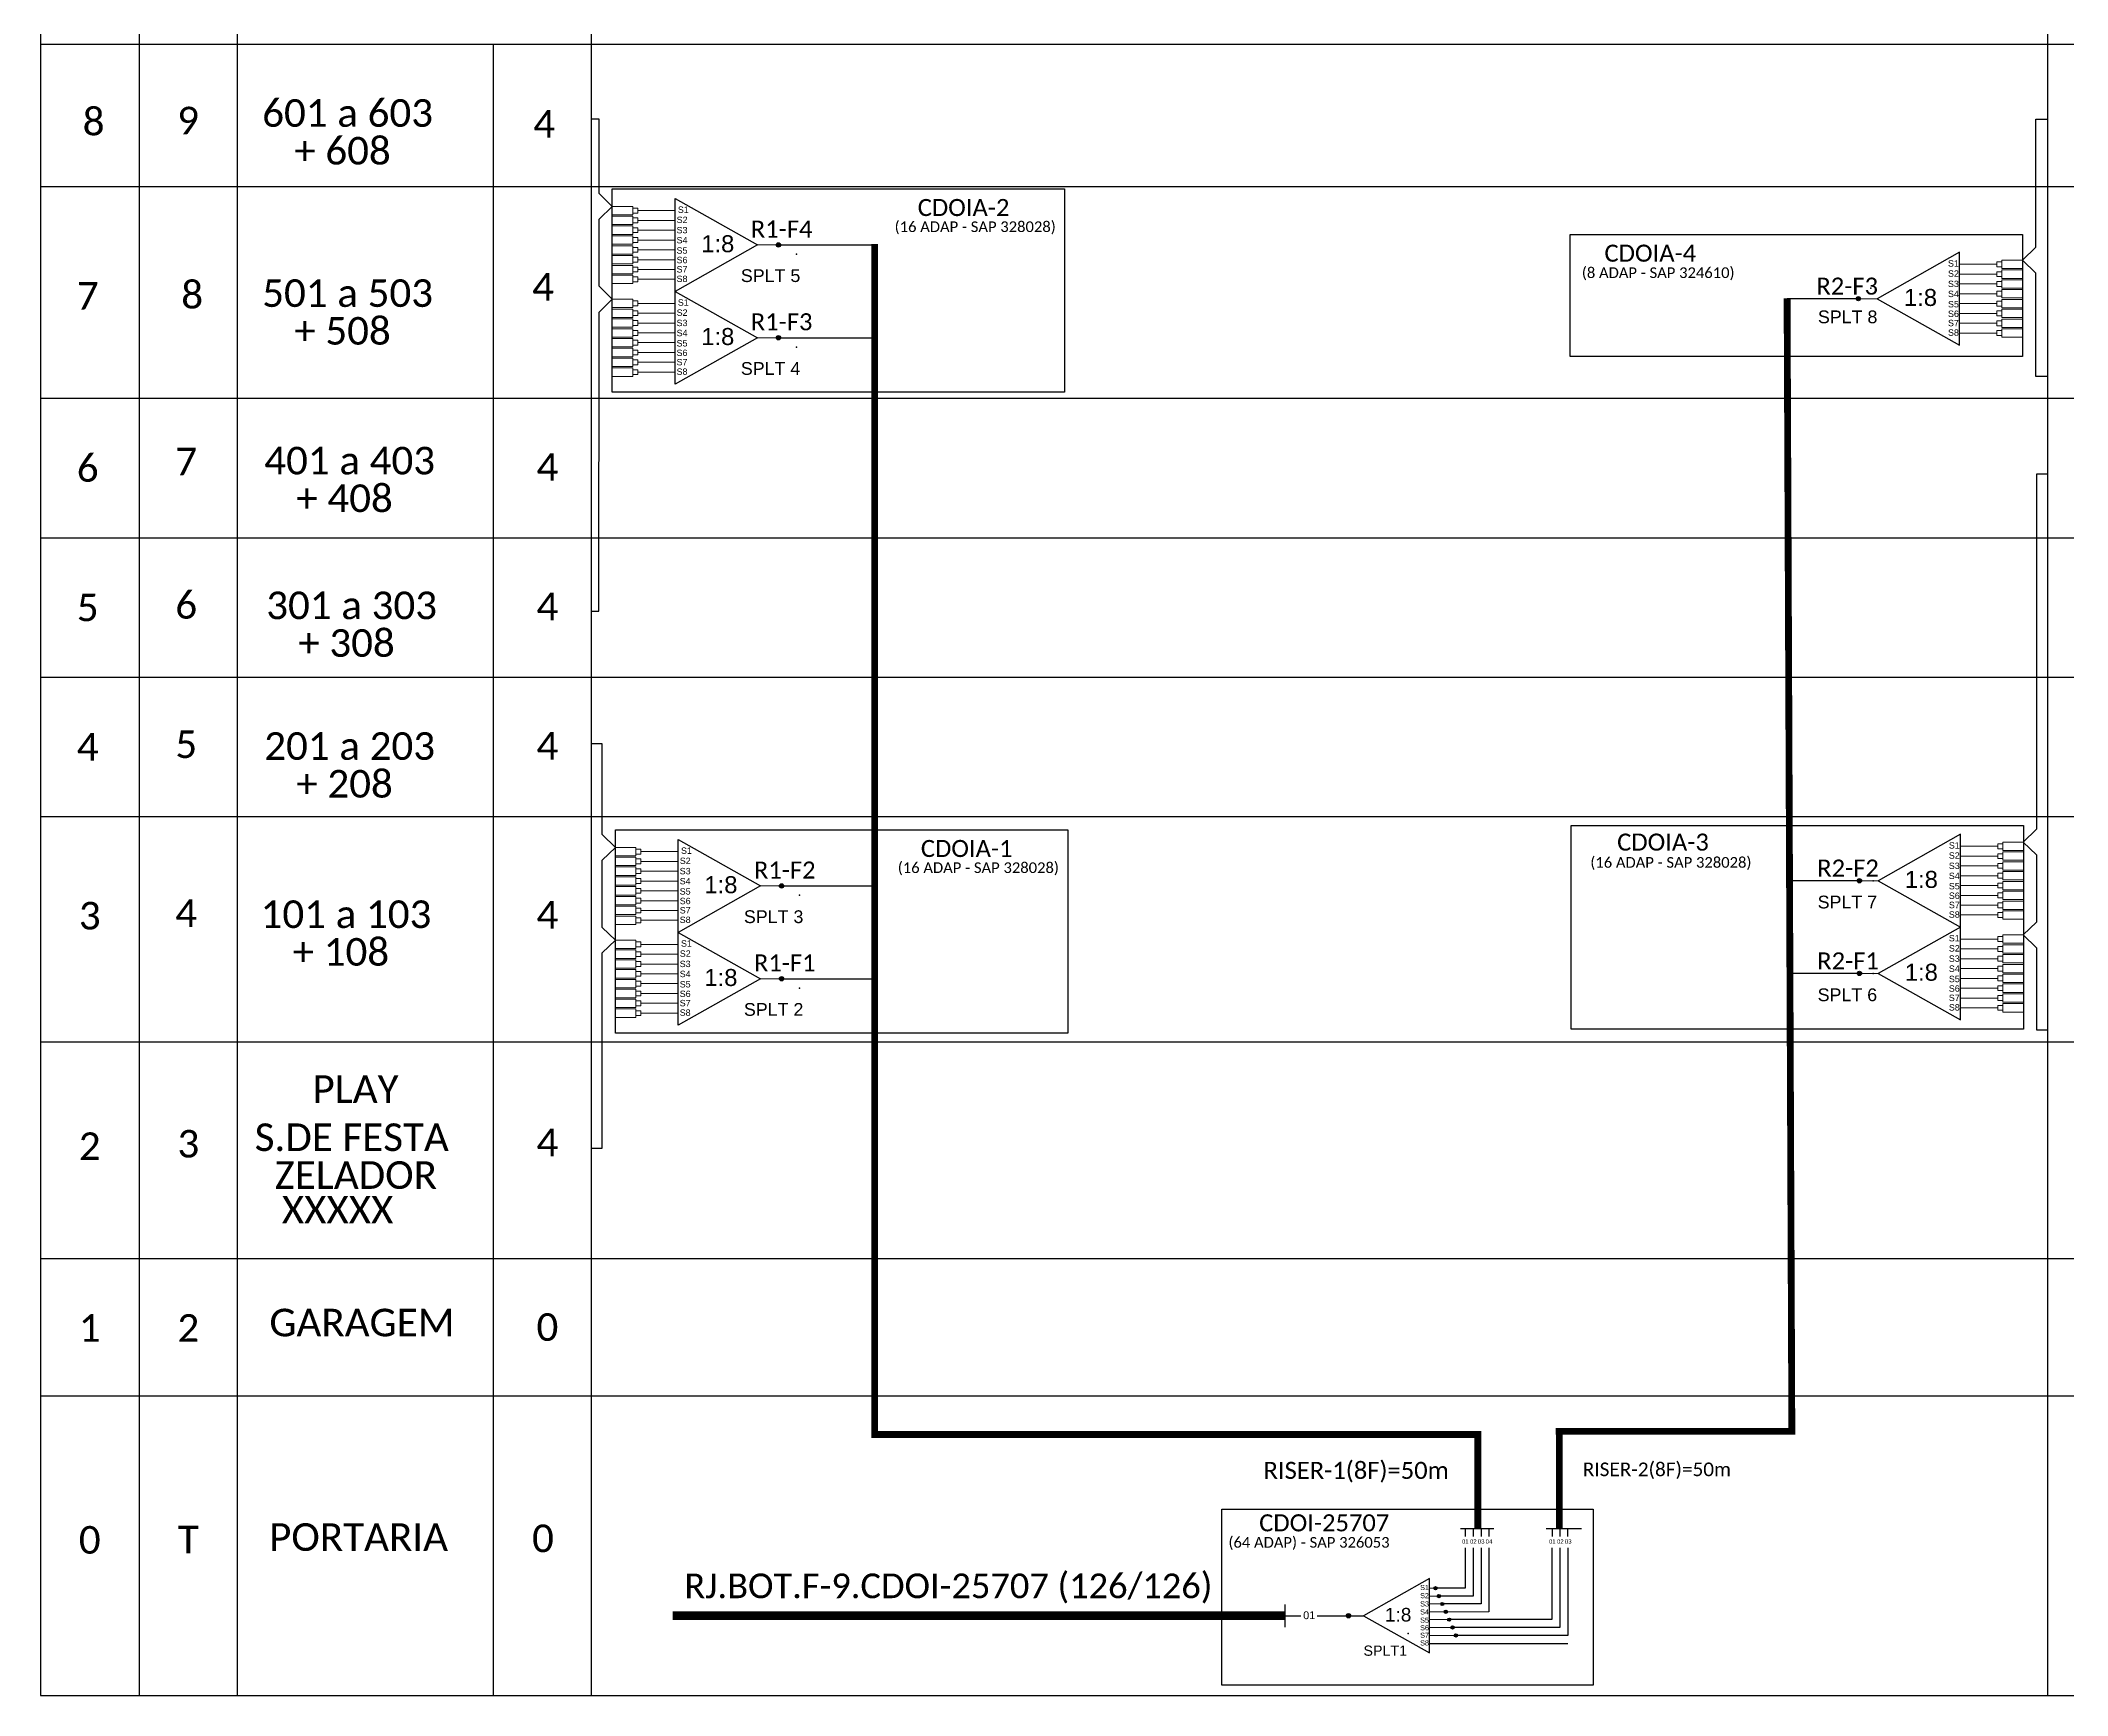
# Model space of a CAD drawing. Extents: x -4 to 837, y 1 to 595.
# Drawn here: x 456.4 to 694.5, y 300.1 to 494.4 of the extents above; entities that cross this region are included whole.
import ezdxf
from ezdxf.enums import TextEntityAlignment as Align

# ---------------------------------------------------------------- set-up
doc = ezdxf.new("R2010")
doc.units = 0
doc.styles.add('ARIAL', font='arial.ttf')
doc.styles.add('WMF-Calibri0', font='calibri.ttf')
doc.linetypes.add('RESERVA', pattern='A,0.5,-0.15,["RESERVA",Standard,S=0.18,R=0,X=0,Y=-0.1],-1.3', length=1.95)

# ---------------------------------------------------------------- blocks, each defined once
blk = doc.blocks.new('SPLITTER_')
blk.add_point((0, 0))
at = {"style": 'ARIAL', "flags": 4}
blk.add_attdef('SPLT', (0, -3.26), '', height=1.5, dxfattribs=at)
blk = doc.blocks.new('SPLT_1-8_SC-APC_ESQ')
at = {"color": 1}
blk.add_lwpolyline([(7.37, -2.1), (17.04, -7.55), (7.37, -13), (7.37, -2.1)], dxfattribs=at)
at = {"color": 3, "lineweight": 0}
for points in [[(2.41, -3.02), (0, -3.02)], [(2.41, -4), (0, -4)], [(2.41, -4.17), (0, -4.17)], [(2.41, -3.02), (2.41, -4)], [(2.41, -4.17), (2.41, -5.16)], [(2.99, -3.51), (7.37, -3.51)], [(7.37, -4.66), (2.99, -4.66)], [(2.41, -5.16), (0, -5.16)], [(2.41, -5.32), (0, -5.32)], [(2.41, -6.31), (0, -6.31)], [(2.41, -6.48), (0, -6.48)], [(2.41, -5.32), (2.41, -6.31)], [(2.41, -6.48), (2.41, -7.46)], [(7.37, -5.82), (2.99, -5.82)], [(7.37, -6.97), (2.99, -6.97)], [(2.41, -7.46), (0, -7.46)], [(2.41, -7.63), (0, -7.63)], [(2.41, -8.62), (0, -8.62)], [(2.41, -8.78), (0, -8.78)], [(2.41, -7.63), (2.41, -8.62)], [(2.41, -8.78), (2.41, -9.77)], [(7.37, -8.12), (2.99, -8.12)], [(7.37, -9.28), (2.99, -9.28)], [(2.41, -9.77), (0, -9.77)], [(2.41, -9.94), (0, -9.94)], [(2.41, -10.92), (0, -10.92)], [(2.41, -11.09), (0, -11.09)], [(2.41, -9.94), (2.41, -10.92)], [(2.41, -11.09), (2.41, -12.08)], [(7.37, -10.43), (2.99, -10.43)], [(7.37, -11.58), (2.99, -11.58)], [(2.41, -12.08), (0, -12.08)]]:
    blk.add_lwpolyline(points, dxfattribs=at)
for points in [[(2.99, -3.22), (2.41, -3.22), (2.41, -3.8), (2.99, -3.8)], [(2.99, -4.38), (2.41, -4.38), (2.41, -4.95), (2.99, -4.95)], [(2.99, -5.53), (2.41, -5.53), (2.41, -6.1), (2.99, -6.1)], [(2.99, -6.68), (2.41, -6.68), (2.41, -7.26), (2.99, -7.26)], [(2.99, -7.84), (2.41, -7.84), (2.41, -8.41), (2.99, -8.41)], [(2.99, -8.99), (2.41, -8.99), (2.41, -9.56), (2.99, -9.56)], [(2.99, -10.14), (2.41, -10.14), (2.41, -10.72), (2.99, -10.72)], [(2.99, -11.3), (2.41, -11.3), (2.41, -11.87), (2.99, -11.87)]]:
    blk.add_lwpolyline(points, close=True, dxfattribs=at)
at = {"color": 1, "lineweight": 0}
blk.add_lwpolyline([(17.04, -7.55), (19.26, -7.55)], dxfattribs=at)
at = {"color": 1, "style": 'ARIAL'}
for s, height, p in [('S2', 0.75, (7.56, -4.97)), ('S1', 0.75, (7.7, -3.78)), ('S3', 0.75, (7.55, -6.18)), ('S4', 0.75, (7.55, -7.36)), ('1:8', 2, (10.45, -8.4)), ('S5', 0.75, (7.55, -8.57)), ('S6', 0.75, (7.55, -9.69)), ('S7', 0.75, (7.55, -10.78)), ('S8', 0.75, (7.55, -11.9))]:
    blk.add_text(s, height=height, dxfattribs=at).set_placement(p)
blk = doc.blocks.new('SPLT_1-8_SC-APC')
at = {"color": 1}
blk.add_lwpolyline([(-7.37, -2.1), (-17.04, -7.55), (-7.37, -13), (-7.37, -2.1)], dxfattribs=at)
at = {"color": 3, "lineweight": 0}
for points in [[(-2.99, -3.51), (-7.37, -3.51)], [(-7.37, -4.66), (-2.99, -4.66)], [(-2.41, -3.02), (-2.41, -4)], [(-2.41, -3.02), (0, -3.02)], [(-2.41, -4), (0, -4)], [(-2.41, -4.17), (-2.41, -5.16)], [(-2.41, -4.17), (0, -4.17)], [(-7.37, -5.82), (-2.99, -5.82)], [(-7.37, -6.97), (-2.99, -6.97)], [(-2.41, -5.16), (0, -5.16)], [(-2.41, -5.32), (-2.41, -6.31)], [(-2.41, -5.32), (0, -5.32)], [(-2.41, -6.31), (0, -6.31)], [(-2.41, -6.48), (-2.41, -7.46)], [(-2.41, -6.48), (0, -6.48)], [(-7.37, -8.12), (-2.99, -8.12)], [(-7.37, -9.28), (-2.99, -9.28)], [(-2.41, -7.46), (0, -7.46)], [(-2.41, -7.63), (-2.41, -8.62)], [(-2.41, -7.63), (0, -7.63)], [(-2.41, -8.62), (0, -8.62)], [(-2.41, -8.78), (-2.41, -9.77)], [(-2.41, -8.78), (0, -8.78)], [(-7.37, -10.43), (-2.99, -10.43)], [(-7.37, -11.58), (-2.99, -11.58)], [(-2.41, -9.77), (0, -9.77)], [(-2.41, -9.94), (-2.41, -10.92)], [(-2.41, -9.94), (0, -9.94)], [(-2.41, -10.92), (0, -10.92)], [(-2.41, -11.09), (-2.41, -12.08)], [(-2.41, -11.09), (0, -11.09)], [(-2.41, -12.08), (0, -12.08)]]:
    blk.add_lwpolyline(points, dxfattribs=at)
for points in [[(-2.99, -3.22), (-2.41, -3.22), (-2.41, -3.8), (-2.99, -3.8)], [(-2.99, -4.38), (-2.41, -4.38), (-2.41, -4.95), (-2.99, -4.95)], [(-2.99, -5.53), (-2.41, -5.53), (-2.41, -6.1), (-2.99, -6.1)], [(-2.99, -6.68), (-2.41, -6.68), (-2.41, -7.26), (-2.99, -7.26)], [(-2.99, -7.84), (-2.41, -7.84), (-2.41, -8.41), (-2.99, -8.41)], [(-2.99, -8.99), (-2.41, -8.99), (-2.41, -9.56), (-2.99, -9.56)], [(-2.99, -10.14), (-2.41, -10.14), (-2.41, -10.72), (-2.99, -10.72)], [(-2.99, -11.3), (-2.41, -11.3), (-2.41, -11.87), (-2.99, -11.87)]]:
    blk.add_lwpolyline(points, close=True, dxfattribs=at)
at = {"color": 1, "lineweight": 0}
blk.add_lwpolyline([(-17.04, -7.55), (-19.26, -7.55)], dxfattribs=at)
at = {"color": 1, "style": 'ARIAL'}
for s, height, p in [('S1', 0.75, (-8.74, -3.78)), ('S2', 0.75, (-8.74, -4.97)), ('1:8', 2, (-13.91, -8.4)), ('S3', 0.75, (-8.74, -6.18)), ('S4', 0.75, (-8.74, -7.36)), ('S5', 0.75, (-8.74, -8.57)), ('S6', 0.75, (-8.74, -9.69)), ('S7', 0.75, (-8.74, -10.78)), ('S8', 0.75, (-8.74, -11.9))]:
    blk.add_text(s, height=height, dxfattribs=at).set_placement(p)
blk = doc.blocks.new('SPLITTER FUTURO')
blk.add_point((0, 0))
at = {"style": 'ARIAL', "text_generation_flag": 6, "flags": 4}
for tag, p, height in [('SPLT', (-6.22, -4.1), 1.5), ('INSTAL.', (-6.25, -6.09), 1.25)]:
    blk.add_attdef(tag, p, '', height=height, rotation=180, dxfattribs=at)

msp = doc.modelspace()

# ---------------------------------------------------------------- hatches: boundary and pattern name
h = msp.add_hatch(color=3)
h.dxf.hatch_style = 1
edge = h.paths.add_edge_path()
edge.add_arc((543.13, 470.39), 0.256, 0, 360)
h = msp.add_hatch(color=3)
h.dxf.hatch_style = 1
edge = h.paths.add_edge_path()
edge.add_arc((669.99, 464.08), 0.242, 0, 360)
h = msp.add_hatch(color=3)
h.dxf.hatch_style = 1
edge = h.paths.add_edge_path()
edge.add_arc((543.13, 459.5), 0.256, 0, 360)
h = msp.add_hatch(color=3)
h.dxf.hatch_style = 1
edge = h.paths.add_edge_path()
edge.add_arc((543.5, 395.12), 0.256, 0, 360)
h = msp.add_hatch(color=3)
h.dxf.hatch_style = 1
edge = h.paths.add_edge_path()
edge.add_arc((670.11, 395.74), 0.256, -180, 180, ccw=False)
h = msp.add_hatch(color=3)
h.dxf.hatch_style = 1
edge = h.paths.add_edge_path()
edge.add_arc((543.5, 384.22), 0.256, 0, 360)
h = msp.add_hatch(color=3)
h.dxf.hatch_style = 1
edge = h.paths.add_edge_path()
edge.add_arc((670.11, 384.85), 0.256, -180, 180, ccw=False)
h = msp.add_hatch(color=3)
h.dxf.hatch_style = 1
edge = h.paths.add_edge_path()
edge.add_arc((620.31, 312.65), 0.193, 0, 360)
h = msp.add_hatch(color=3)
h.dxf.hatch_style = 1
edge = h.paths.add_edge_path()
edge.add_arc((620.71, 311.73), 0.193, 0, 360)
h = msp.add_hatch(color=3)
h.dxf.hatch_style = 1
edge = h.paths.add_edge_path()
edge.add_arc((610.09, 309.42), 0.256, 0, 360)
h = msp.add_hatch(color=3)
h.dxf.hatch_style = 1
edge = h.paths.add_edge_path()
edge.add_arc((610.09, 309.42), 0.205, 0, 360)
h = msp.add_hatch(color=3)
h.dxf.hatch_style = 1
edge = h.paths.add_edge_path()
edge.add_arc((621.11, 310.8), 0.193, 0, 360)
h = msp.add_hatch(color=3)
h.dxf.hatch_style = 1
edge = h.paths.add_edge_path()
edge.add_arc((621.51, 309.88), 0.193, 0, 360)
h = msp.add_hatch(color=3)
h.dxf.hatch_style = 1
edge = h.paths.add_edge_path()
edge.add_arc((621.91, 308.96), 0.193, 0, 360)
h = msp.add_hatch(color=3)
h.dxf.hatch_style = 1
edge = h.paths.add_edge_path()
edge.add_arc((622.31, 308.04), 0.193, 0, 360)
h = msp.add_hatch(color=3)
h.dxf.hatch_style = 1
edge = h.paths.add_edge_path()
edge.add_arc((622.71, 307.11), 0.193, 0, 360)

# ---------------------------------------------------------------- linework, layer by layer
at = {"color": 6}
msp.add_line((669.99, 464.08), (661.61, 464.08), dxfattribs=at)
at = {"color": 3}
for p, q in [((602.61, 309.42), (604.48, 309.42)), ((606.4, 309.42), (611.87, 309.42))]:
    msp.add_line(p, q, dxfattribs=at)
for points in [[(456.45, 502.19), (456.45, 300.06)], [(479.59, 300.06), (479.59, 502.19)], [(521.18, 300.06), (521.18, 502.19)], [(692.19, 502.19), (692.19, 300.06)], [(468.02, 498.08), (468.02, 300.06)], [(456.45, 493.96), (733.78, 493.96)], [(509.61, 493.96), (509.61, 300.06)], [(456.45, 452.39), (733.78, 452.39)], [(456.45, 436.02), (733.78, 436.02)], [(456.45, 419.65), (733.78, 419.65)], [(456.45, 403.28), (733.78, 403.28)], [(456.45, 376.83), (733.78, 376.83)], [(456.45, 351.39), (733.78, 351.39)], [(456.45, 335.25), (733.78, 335.25)], [(456.45, 300.06), (733.78, 300.06)]]:
    msp.add_lwpolyline(points)
for points in [[(521.18, 427.4), (522.04, 427.39), (522.05, 462.52), (523.61, 464.03), (522.05, 465.54), (522.05, 473.42), (523.61, 474.92), (522.05, 476.43), (522.05, 485.16), (521.18, 485.16)], [(692.19, 454.96), (690.82, 454.96), (690.82, 467.1), (689.25, 468.61), (690.82, 470.12), (690.82, 485.18), (692.19, 485.18)], [(692.19, 443.47), (690.92, 443.47), (690.91, 401.78), (689.35, 400.27), (690.91, 398.77), (690.91, 390.88), (689.35, 389.38), (690.91, 387.87), (690.91, 378.24), (692.19, 378.24)], [(521.18, 364.31), (522.41, 364.31), (522.41, 387.25), (523.98, 388.75), (522.42, 390.26), (522.42, 398.14), (523.98, 399.65), (522.42, 401.16), (522.42, 411.82), (521.18, 411.82)]]:
    msp.add_lwpolyline(points, dxfattribs=at)
at = {"color": 7}
msp.add_lwpolyline([(456.45, 477.26), (733.78, 477.26)], dxfattribs=at)
at = {"color": 1}
for points in [[(523.61, 476.98), (576.74, 476.98), (576.74, 453.09), (523.61, 453.09)], [(636.12, 471.63), (689.25, 471.63), (689.25, 457.31), (636.12, 457.31)], [(523.98, 401.71), (577.11, 401.71), (577.11, 377.82), (523.98, 377.82)], [(636.25, 402.2), (689.37, 402.2), (689.37, 378.31), (636.25, 378.31)], [(595.2, 321.94), (638.82, 321.94), (638.82, 301.26), (595.2, 301.26)]]:
    msp.add_lwpolyline(points, close=True, dxfattribs=at)
at = {"color": 5, "linetype": 'Continuous', "ltscale": 4}
for points in [[(543.13, 470.39), (554.13, 470.39)], [(543.13, 459.5), (554.13, 459.5)], [(543.5, 395.12), (554.5, 395.12)], [(543.5, 384.22), (554.5, 384.22)]]:
    msp.add_lwpolyline(points, dxfattribs=at)
at = {"color": 5, "const_width": 0.8}
msp.add_lwpolyline([(625.29, 319.72), (625.29, 330.71), (554.44, 330.71), (554.44, 470.51)], dxfattribs=at)
at = {"color": 6, "const_width": 0.8}
for points in [[(634.44, 331.07), (662.17, 331.07), (661.61, 464.11)], [(634.85, 331.11), (634.85, 319.65)]]:
    msp.add_lwpolyline(points, dxfattribs=at)
at = {"color": 6}
for points in [[(670.08, 395.74), (662.24, 395.74)], [(670.08, 384.85), (662.24, 384.85)], [(633.31, 319.65), (637.46, 319.65)], [(634, 319.63), (634, 318.74)], [(634.93, 319.63), (634.93, 318.74)], [(635.83, 319.63), (635.83, 318.74)], [(633.99, 317.4), (633.99, 308.96), (622.1, 308.96)], [(634.92, 317.4), (634.92, 308.04), (622.5, 308.04)], [(635.84, 317.4), (635.84, 307.11), (622.9, 307.11)]]:
    msp.add_lwpolyline(points, dxfattribs=at)
at = {"color": 5}
for points in [[(623.24, 319.68), (627.17, 319.68)], [(623.81, 319.68), (623.81, 318.74)], [(624.74, 319.68), (624.74, 318.74)], [(625.66, 319.68), (625.66, 318.74)], [(626.59, 319.68), (626.59, 318.74)], [(623.81, 317.4), (623.81, 312.65), (620.5, 312.65)], [(624.74, 317.4), (624.74, 311.73), (620.9, 311.73)], [(625.66, 317.4), (625.66, 310.8), (621.3, 310.8)], [(626.59, 317.4), (626.59, 309.88)]]:
    msp.add_lwpolyline(points, dxfattribs=at)
at = {"color": 1}
for points in [[(619.6, 313.78), (611.87, 309.42), (619.6, 305.06), (619.6, 313.78)], [(602.61, 310.75), (602.61, 308.09)]]:
    msp.add_lwpolyline(points, dxfattribs=at)
at = {"color": 7, "lineweight": 0}
for points in [[(620.31, 312.65), (619.6, 312.65)], [(619.6, 311.73), (620.71, 311.73)], [(619.6, 310.8), (621.11, 310.8)], [(619.64, 309.88), (621.34, 309.88)], [(619.6, 308.96), (621.91, 308.96)], [(619.6, 308.04), (622.11, 308.04)], [(619.6, 307.11), (622.71, 307.11)]]:
    msp.add_lwpolyline(points, dxfattribs=at)
at = {"color": 1, "const_width": 1}
msp.add_lwpolyline([(530.69, 309.42), (602.61, 309.42)], dxfattribs=at)
at = {"color": 5, "lineweight": 0}
msp.add_lwpolyline([(621.7, 309.88), (626.59, 309.88)], dxfattribs=at)
at = {"color": 8, "linetype": 'RESERVA', "ltscale": 4}
msp.add_lwpolyline([(619.6, 306.17), (635.85, 306.17)], dxfattribs=at)
at = {"color": 3}
for centre, radius in [((543.13, 470.39), 0.256), ((669.99, 464.08), 0.242), ((543.13, 459.5), 0.256), ((543.5, 395.12), 0.256), ((670.11, 395.74), 0.256), ((543.5, 384.22), 0.256), ((670.11, 384.85), 0.256), ((620.31, 312.65), 0.193), ((620.71, 311.73), 0.193), ((610.09, 309.42), 0.256), ((610.09, 309.42), 0.205), ((610.09, 309.42), 0.205), ((621.11, 310.8), 0.193), ((621.51, 309.88), 0.193), ((621.91, 308.96), 0.193), ((622.31, 308.04), 0.193), ((622.71, 307.11), 0.193)]:
    msp.add_circle(centre, radius, dxfattribs=at)

# ---------------------------------------------------------------- block references
for p in [(523.61, 477.94), (523.61, 467.04), (523.98, 402.67), (523.98, 391.77)]:
    msp.add_blockref('SPLT_1-8_SC-APC_ESQ', p)
ref = msp.add_blockref('SPLITTER_', (545.24, 469.3), dxfattribs=dict(xscale=-1))
ref.add_attrib('SPLT', 'SPLT 5', (538.71, 466.04), dxfattribs={"height": 1.5, "style": 'ARIAL'})
for p in [(689.25, 471.63), (689.35, 403.29), (689.35, 392.39)]:
    msp.add_blockref('SPLT_1-8_SC-APC', p, dxfattribs=at)
ref = msp.add_blockref('SPLITTER FUTURO', (671.45, 465.3))
ref.add_attrib('SPLT', 'SPLT 8', (665.23, 461.2), dxfattribs={"height": 1.5, "rotation": 180, "style": 'ARIAL', "text_generation_flag": 6})
ref = msp.add_blockref('SPLITTER_', (545.24, 458.4), dxfattribs=dict(xscale=-1))
ref.add_attrib('SPLT', 'SPLT 4', (538.71, 455.14), dxfattribs={"height": 1.5, "style": 'ARIAL'})
ref = msp.add_blockref('SPLITTER_', (671.73, 395.74), dxfattribs=dict(xscale=-1))
ref.add_attrib('SPLT', 'SPLT 7', (665.2, 392.48), dxfattribs={"height": 1.5, "style": 'ARIAL'})
ref = msp.add_blockref('SPLITTER_', (545.61, 394.03), dxfattribs=dict(xscale=-1))
ref.add_attrib('SPLT', 'SPLT 3', (539.07, 390.76), dxfattribs={"height": 1.5, "style": 'ARIAL'})
ref = msp.add_blockref('SPLITTER_', (671.73, 384.85), dxfattribs=dict(xscale=-1))
ref.add_attrib('SPLT', 'SPLT 6', (665.2, 381.59), dxfattribs={"height": 1.5, "style": 'ARIAL'})
ref = msp.add_blockref('SPLITTER_', (545.61, 383.13), dxfattribs=dict(xscale=-1))
ref.add_attrib('SPLT', 'SPLT 2', (539.07, 379.87), dxfattribs={"height": 1.5, "style": 'ARIAL'})
ref = msp.add_blockref('SPLITTER_', (617.08, 307.33), dxfattribs=dict(xscale=-0.8000000000001819, yscale=0.8000000000001819, zscale=0.8))
ref.add_attrib('SPLT', 'SPLT1', (611.85, 304.72), dxfattribs={"height": 1.2, "style": 'ARIAL'})

# ---------------------------------------------------------------- texts
at = {"color": 7, "style": 'WMF-Calibri0'}
for s, p in [('601 a 603', (482.49, 484.27)), ('+ 608', (486.25, 479.84)), ('501 a 503', (482.49, 463.12)), ('+ 508', (486.25, 458.69)), ('401 a 403', (482.73, 443.45)), ('+ 408', (486.49, 439.03)), ('301 a 303', (482.96, 426.45)), ('+ 308', (486.72, 422.03)), ('201 a 203', (482.73, 409.93)), ('+ 208', (486.49, 405.5)), ('101 a 103', (482.3, 390.18)), ('+ 108', (486.06, 385.76)), ('PLAY', (488.39, 369.65)), ('S.DE FESTA', (481.61, 363.99)), ('ZELADOR', (483.95, 359.55)), ('XXXXX', (484.79, 355.49)), ('GARAGEM', (483.33, 342.23)), ('PORTARIA', (483.3, 317.04))]:
    msp.add_text(s, height=3.24, dxfattribs=at).set_placement(p)
at = {"color": 1}
for s, height, style, p in [('CDOIA-2', 2, 'WMF-Calibri0', (559.49, 473.79)), ('CDOIA-4', 2, 'WMF-Calibri0', (640.16, 468.43)), ('CDOIA-1', 2, 'WMF-Calibri0', (559.86, 398.52)), ('CDOIA-3', 2, 'WMF-Calibri0', (641.65, 399.27)), ('CDOI-25707', 2, 'WMF-Calibri0', (599.6, 319.33)), ('S1', 0.6, 'ARIAL', (618.51, 312.43)), ('S2', 0.6, 'ARIAL', (618.51, 311.48)), ('1:8', 1.6, 'ARIAL', (614.37, 308.74)), ('S3', 0.6, 'ARIAL', (618.51, 310.51)), ('S4', 0.6, 'ARIAL', (618.51, 309.57)), ('S5', 0.6, 'ARIAL', (618.51, 308.6)), ('S6', 0.6, 'ARIAL', (618.51, 307.71)), ('S7', 0.6, 'ARIAL', (618.51, 306.83)), ('S8', 0.6, 'ARIAL', (618.51, 305.93))]:
    msp.add_text(s, height=height, dxfattribs=dict(at, style=style)).set_placement(p)
at = {"color": 5, "style": 'WMF-Calibri0'}
for s, p in [('R1-F4', (539.88, 471.26)), ('R1-F3', (539.88, 460.37)), ('R1-F2', (540.25, 395.99)), ('R1-F1', (540.25, 385.09)), ('RISER-1(8F)=50m', (600.11, 325.49))]:
    msp.add_text(s, height=2, dxfattribs=at).set_placement(p)
at = {"color": 1, "style": 'WMF-Calibri0'}
for s, p in [('(16 ADAP - SAP 328028)', (566.24, 471.91)), ('(8 ADAP - SAP 324610)', (646.47, 466.51)), ('(16 ADAP - SAP 328028)', (566.61, 396.64)), ('(16 ADAP - SAP 328028)', (647.96, 397.26)), ('(64 ADAP) - SAP 326053', (605.45, 317.41))]:
    msp.add_text(s, height=1.25, dxfattribs=at).set_placement(p, align=Align.CENTER)
at = {"color": 6, "style": 'WMF-Calibri0'}
for s, height, p in [('R2-F3', 2, (665.05, 464.56)), ('R2-F2', 2, (665.15, 396.22)), ('R2-F1', 2, (665.15, 385.32)), ('RISER-2(8F)=50m', 1.6, (637.61, 325.81))]:
    msp.add_text(s, height=height, dxfattribs=at).set_placement(p)
at = {"style": 'ARIAL'}
for s, height, p in [('01', 0.51, (623.81, 318.14)), ('02', 0.51, (624.75, 318.14)), ('03', 0.51, (625.67, 318.14)), ('04', 0.51, (626.6, 318.14)), ('01', 0.51, (634.03, 318.14)), ('02', 0.51, (634.97, 318.14)), ('03', 0.51, (635.9, 318.14)), ('01', 0.923, (605.48, 309.48))]:
    msp.add_text(s, height=height, dxfattribs=at).set_placement(p, align=Align.MIDDLE_CENTER)
at = {"color": 1, "style": 'WMF-Calibri0'}
msp.add_text('RJ.BOT.F-9.CDOI-25707 (126/126)', height=2.8951, dxfattribs=at).set_placement((563.09, 312.93, 2), align=Align.MIDDLE_CENTER)
at = {"color": 7, "style": 'WMF-Calibri0'}
for tag, flags, p in [('8', 4, (462.68, 484.89)), ('9', 4, (473.78, 485)), ('4', 4, (515.62, 484.62)), ('4', 4, (515.48, 465.46)), ('7', 4, (461.99, 464.43)), ('8', 4, (474.26, 464.56)), ('6', 4, (461.99, 444.21)), ('7', 4, (473.56, 444.95)), ('4', 4, (515.99, 444.32)), ('5', 4, (461.99, 427.83)), ('6', 4, (473.56, 428.13)), ('4', 4, (515.99, 427.95)), ('4', 4, (461.99, 411.46)), ('5', 4, (473.56, 411.76)), ('4', 4, (515.99, 411.58)), ('3', 4, (462.23, 391.63)), ('4', 4, (473.56, 391.92)), ('4', 4, (515.99, 391.74)), ('2', 4, (462.23, 364.56)), ('3', 4, (473.81, 364.85)), ('4', 4, (515.99, 365)), ('1', 4, (462.23, 343.21)), ('2', 4, (473.81, 343.21)), ('0', 4, (515.99, 343.32)), ('0', 4, (462.23, 318.33)), ('T', 12, (473.81, 318.36)), ('0', 4, (515.47, 318.51))]:
    msp.add_attdef(tag, text='XX', height=3.24, dxfattribs=dict(at, flags=flags)).set_placement(p, align=Align.MIDDLE_CENTER)

doc.saveas('drawing.dxf')
